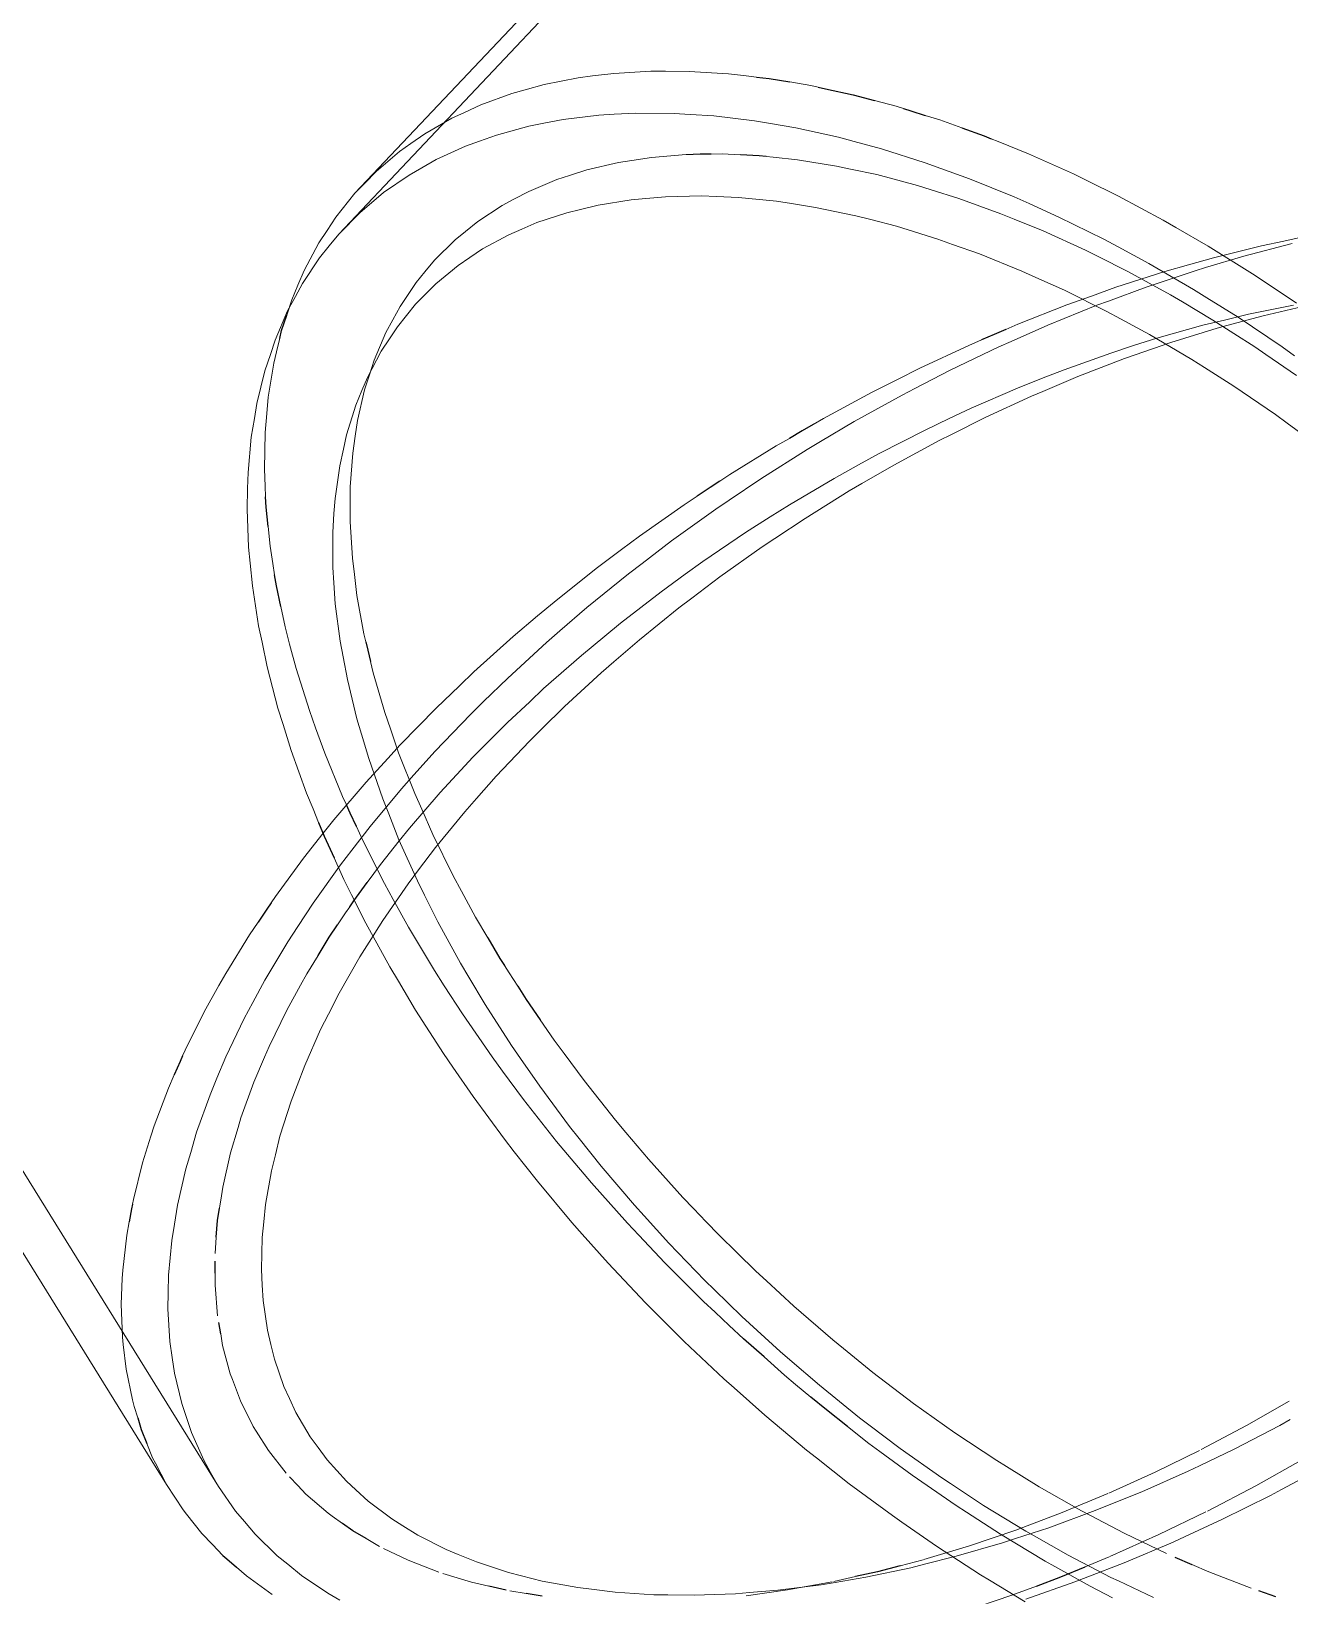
# Model space of a CAD drawing. Header units: millimetres. Extents: x -86814 to -77113, y 29520 to 42516.
# Drawn here: x -81951.1 to -81818.1, y 39270.7 to 39436.1 of the extents above; entities that cross this region are included whole.
import ezdxf

# ---------------------------------------------------------------- set-up
doc = ezdxf.new("R2010")
doc.units = ezdxf.units.MM
doc.linetypes.add('HIDDEN_50', pattern=[225, 150, -75])
doc.layers.add('PROFILE_HIDDEN', color=9, linetype='HIDDEN_50', lineweight=18)
doc.layers.add('PROFILE_VISIBLE', color=4, linetype='Continuous', lineweight=25)

msp = doc.modelspace()

# ---------------------------------------------------------------- linework, layer by layer
at = {"layer": 'PROFILE_HIDDEN'}
for p, q in [((-81916.9, 39418.98), (-79825.1, 41632.46)), ((-81918.6, 39414.66), (-81839.71, 39498.17)), ((-81896.88, 39430.48), (-81893.28, 39431.19)), ((-81893.28, 39431.19), (-81891.77, 39431.38)), ((-81891.77, 39431.38), (-81889.52, 39431.66)), ((-81889.52, 39431.66), (-81885.61, 39431.89)), ((-81885.61, 39431.89), (-81884.06, 39431.88)), ((-81884.06, 39431.88), (-81881.56, 39431.87)), ((-81881.56, 39431.87), (-81877.39, 39431.62)), ((-81877.39, 39431.62), (-81875.82, 39431.43)), ((-81875.82, 39431.43), (-81874.46, 39431.27)), ((-81903.58, 39428.33), (-81900.32, 39429.52)), ((-81900.32, 39429.52), (-81898.89, 39429.92)), ((-81898.89, 39429.92), (-81896.88, 39430.48)), ((-81870.91, 39430.75), (-81868.71, 39430.37)), ((-81868.71, 39430.37), (-81867.93, 39430.2)), ((-81905.32, 39427.53), (-81903.58, 39428.33)), ((-81861.96, 39428.79), (-81859.68, 39428.18)), ((-81859.68, 39428.18), (-81858.91, 39427.94)), ((-81909.52, 39425.26), (-81906.65, 39426.91)), ((-81906.65, 39426.91), (-81905.32, 39427.53)), ((-81896.93, 39426.38), (-81898.5, 39426.08)), ((-81894.88, 39426.78), (-81896.93, 39426.38)), ((-81891.11, 39427.24), (-81894.88, 39426.78)), ((-81889.48, 39427.33), (-81891.11, 39427.24)), ((-81887.19, 39427.45), (-81889.48, 39427.33)), ((-81883.14, 39427.43), (-81887.19, 39427.45)), ((-81881.46, 39427.32), (-81883.14, 39427.43)), ((-81878.96, 39427.16), (-81881.46, 39427.32)), ((-81874.66, 39426.64), (-81878.96, 39427.16)), ((-81872.98, 39426.35), (-81874.66, 39426.64)), ((-81870.27, 39425.89), (-81872.98, 39426.35)), ((-81856.6, 39427.21), (-81855.06, 39426.73)), ((-81855.06, 39426.73), (-81852.72, 39425.89)), ((-81910.99, 39424.23), (-81909.52, 39425.26)), ((-81901.94, 39425.14), (-81903.74, 39424.49)), ((-81898.5, 39426.08), (-81901.94, 39425.14)), ((-81865.78, 39424.9), (-81870.27, 39425.89)), ((-81864.11, 39424.44), (-81865.78, 39424.9)), ((-81849.64, 39424.75), (-81848.9, 39424.45)), ((-81914.66, 39421.29), (-81912.19, 39423.38)), ((-81912.19, 39423.38), (-81910.99, 39424.23)), ((-81905.21, 39423.96), (-81908.3, 39422.55)), ((-81903.74, 39424.49), (-81905.21, 39423.96)), ((-81881.87, 39423.08), (-81885.53, 39422.78)), ((-81881.14, 39423.09), (-81881.87, 39423.08)), ((-81878.08, 39423.14), (-81879.24, 39423.12)), ((-81876.12, 39423.04), (-81878.08, 39423.14)), ((-81861.22, 39423.67), (-81864.11, 39424.44)), ((-81856.6, 39422.2), (-81861.22, 39423.67)), ((-81848.9, 39424.45), (-81845.68, 39423.14)), ((-81845.68, 39423.14), (-81840.94, 39421.02)), ((-81915.85, 39420.05), (-81914.66, 39421.29)), ((-81909.84, 39421.68), (-81911.18, 39420.91)), ((-81908.3, 39422.55), (-81909.84, 39421.68)), ((-81892.37, 39421.45), (-81894.21, 39420.86)), ((-81889.03, 39422.24), (-81892.37, 39421.45)), ((-81887.62, 39422.45), (-81889.03, 39422.24)), ((-81885.53, 39422.78), (-81887.62, 39422.45)), ((-81872.67, 39422.79), (-81873.41, 39422.87)), ((-81870.12, 39422.52), (-81872.67, 39422.79)), ((-81865.97, 39421.85), (-81870.12, 39422.52)), ((-81864.49, 39421.54), (-81865.97, 39421.85)), ((-81861.74, 39420.95), (-81864.49, 39421.54)), ((-81854.96, 39421.61), (-81856.6, 39422.2)), ((-81851.92, 39420.51), (-81854.96, 39421.61)), ((-81916.9, 39418.98), (-81915.85, 39420.05)), ((-81911.18, 39420.91), (-81913.87, 39419.05)), ((-81895.54, 39420.43), (-81898.52, 39419.18)), ((-81894.21, 39420.86), (-81895.54, 39420.43)), ((-81857.43, 39419.8), (-81861.74, 39420.95)), ((-81855.97, 39419.35), (-81857.43, 39419.8)), ((-81847.21, 39418.6), (-81851.92, 39420.51)), ((-81840.94, 39421.02), (-81839.52, 39420.32)), ((-81839.52, 39420.32), (-81836.19, 39418.69)), ((-81918.92, 39416.46), (-81916.9, 39418.98)), ((-81915.15, 39417.97), (-81916.34, 39416.96)), ((-81913.87, 39419.05), (-81915.15, 39417.97)), ((-81900.09, 39418.35), (-81901.32, 39417.69)), ((-81898.52, 39419.18), (-81900.09, 39418.35)), ((-81891.18, 39417.73), (-81887.69, 39418.29)), ((-81887.69, 39418.29), (-81886.16, 39418.43)), ((-81886.16, 39418.43), (-81884.05, 39418.62)), ((-81884.05, 39418.62), (-81880.26, 39418.7)), ((-81880.26, 39418.7), (-81878.69, 39418.64)), ((-81878.69, 39418.64), (-81876.35, 39418.54)), ((-81876.35, 39418.54), (-81872.32, 39418.14)), ((-81872.32, 39418.14), (-81870.73, 39417.89)), ((-81853.05, 39418.43), (-81855.97, 39419.35)), ((-81848.62, 39416.82), (-81853.05, 39418.43)), ((-81845.63, 39417.89), (-81847.21, 39418.6)), ((-81836.19, 39418.69), (-81831.45, 39416.15)), ((-81919.84, 39415.05), (-81918.92, 39416.46)), ((-81916.34, 39416.96), (-81918.6, 39414.66)), ((-81901.32, 39417.69), (-81903.91, 39415.98)), ((-81897.65, 39415.88), (-81894.5, 39416.92)), ((-81894.5, 39416.92), (-81893.04, 39417.27)), ((-81893.04, 39417.27), (-81891.18, 39417.73)), ((-81870.73, 39417.89), (-81868.19, 39417.49)), ((-81868.19, 39417.49), (-81863.96, 39416.61)), ((-81863.96, 39416.61), (-81862.37, 39416.2)), ((-81847.21, 39416.25), (-81848.62, 39416.82)), ((-81842.47, 39416.46), (-81845.63, 39417.89)), ((-81837.72, 39414.12), (-81842.47, 39416.46)), ((-81920.71, 39413.74), (-81919.84, 39415.05)), ((-81918.6, 39414.66), (-81919.62, 39413.41)), ((-81905.21, 39414.93), (-81906.3, 39414.05)), ((-81903.91, 39415.98), (-81905.21, 39414.93)), ((-81900.62, 39414.6), (-81899.27, 39415.18)), ((-81899.27, 39415.18), (-81897.65, 39415.88)), ((-81862.37, 39416.2), (-81859.65, 39415.49)), ((-81859.65, 39415.49), (-81855.28, 39414.14)), ((-81844.15, 39415), (-81847.21, 39416.25)), ((-81839.66, 39412.95), (-81844.15, 39415)), ((-81831.45, 39416.15), (-81830.1, 39415.37)), ((-81830.1, 39415.37), (-81826.71, 39413.4)), ((-81922.26, 39410.83), (-81920.71, 39413.74)), ((-81919.62, 39413.41), (-81920.63, 39412.16)), ((-81906.3, 39414.05), (-81908.47, 39411.91)), ((-81904.75, 39412.18), (-81903.4, 39413.09)), ((-81903.4, 39413.09), (-81900.62, 39414.6)), ((-81855.28, 39414.14), (-81853.73, 39413.58)), ((-81853.73, 39413.58), (-81850.86, 39412.56)), ((-81836.22, 39413.31), (-81837.72, 39414.12)), ((-81832.97, 39411.56), (-81836.22, 39413.31)), ((-81826.71, 39413.4), (-81822.01, 39410.47)), ((-81821.05, 39413.44), (-81826.14, 39412.17)), ((-81822.93, 39412.33), (-81817.82, 39413.66)), ((-81818.71, 39413.93), (-81821.05, 39413.44)), ((-81816.03, 39414.5), (-81818.71, 39413.93)), ((-81920.63, 39412.16), (-81922.44, 39409.45)), ((-81908.47, 39411.91), (-81909.49, 39410.67)), ((-81908.34, 39409.41), (-81905.97, 39411.36)), ((-81905.97, 39411.36), (-81904.75, 39412.18)), ((-81850.86, 39412.56), (-81846.39, 39410.75)), ((-81838.32, 39412.28), (-81839.66, 39412.95)), ((-81835.17, 39410.7), (-81838.32, 39412.28)), ((-81828.24, 39408.81), (-81832.97, 39411.56)), ((-81828.79, 39411.42), (-81831.27, 39410.71)), ((-81826.14, 39412.17), (-81828.79, 39411.42)), ((-81826.96, 39411.13), (-81822.93, 39412.33)), ((-81922.92, 39409.28), (-81922.26, 39410.83)), ((-81909.49, 39410.67), (-81910.41, 39409.55)), ((-81846.39, 39410.75), (-81844.9, 39410.08)), ((-81844.9, 39410.08), (-81841.9, 39408.73)), ((-81831.27, 39410.71), (-81836.44, 39409.04)), ((-81830.67, 39408.24), (-81835.17, 39410.7)), ((-81833.25, 39409.06), (-81828.08, 39410.79)), ((-81828.08, 39410.79), (-81826.96, 39411.13)), ((-81822.01, 39410.47), (-81820.76, 39409.64)), ((-81923.19, 39408.05), (-81924.01, 39406.55)), ((-81923.58, 39407.73), (-81922.92, 39409.28)), ((-81922.44, 39409.45), (-81923.19, 39408.05)), ((-81910.41, 39409.55), (-81912.13, 39407)), ((-81910.49, 39407.24), (-81909.43, 39408.3)), ((-81909.43, 39408.3), (-81908.34, 39409.41)), ((-81841.9, 39408.73), (-81837.4, 39406.49)), ((-81839.04, 39408.11), (-81841.63, 39407.18)), ((-81836.44, 39409.04), (-81839.04, 39408.11)), ((-81837.23, 39407.59), (-81833.25, 39409.06)), ((-81829.41, 39407.49), (-81830.67, 39408.24)), ((-81826.83, 39407.93), (-81828.24, 39408.81)), ((-81820.76, 39409.64), (-81817.34, 39407.35)), ((-81924.01, 39406.55), (-81925.34, 39403.46)), ((-81924.11, 39406.1), (-81923.58, 39407.73)), ((-81912.13, 39407), (-81912.89, 39405.6)), ((-81912.41, 39404.86), (-81910.49, 39407.24)), ((-81841.63, 39407.18), (-81846.82, 39405.13)), ((-81843.64, 39405.03), (-81838.45, 39407.14)), ((-81838.45, 39407.14), (-81837.23, 39407.59)), ((-81837.4, 39406.49), (-81835.98, 39405.72)), ((-81826.19, 39405.58), (-81829.41, 39407.49)), ((-81823.54, 39405.87), (-81826.83, 39407.93)), ((-81822.43, 39406.2), (-81817.69, 39407.16)), ((-81816.1, 39407.14), (-81820.89, 39406.03)), ((-81912.89, 39405.6), (-81913.62, 39404.25)), ((-81913.25, 39403.6), (-81912.41, 39404.86)), ((-81846.82, 39405.13), (-81848.08, 39404.59)), ((-81847.52, 39403.31), (-81843.64, 39405.03)), ((-81835.98, 39405.72), (-81832.91, 39404.05)), ((-81832.11, 39403.66), (-81827.25, 39405.03)), ((-81825.74, 39404.72), (-81830.63, 39403.21)), ((-81827.25, 39405.03), (-81824.97, 39405.58)), ((-81821.75, 39402.73), (-81826.19, 39405.58)), ((-81824.72, 39405), (-81825.74, 39404.72)), ((-81824.97, 39405.58), (-81822.43, 39406.2)), ((-81820.89, 39406.03), (-81824.72, 39405)), ((-81818.87, 39402.74), (-81823.54, 39405.87)), ((-81925.34, 39403.46), (-81925.84, 39401.94)), ((-81925.05, 39402.8), (-81924.85, 39403.63)), ((-81913.62, 39404.25), (-81914.86, 39401.32)), ((-81914.11, 39402.29), (-81913.25, 39403.6)), ((-81850.67, 39403.48), (-81852.01, 39402.9)), ((-81848.81, 39402.73), (-81847.52, 39403.31)), ((-81834.6, 39402.87), (-81832.11, 39403.66)), ((-81830.63, 39403.21), (-81834.42, 39401.89)), ((-81832.91, 39404.05), (-81828.43, 39401.42)), ((-81925.84, 39401.94), (-81926.42, 39400.2)), ((-81925.48, 39401.03), (-81925.05, 39402.8)), ((-81915.57, 39399.52), (-81914.11, 39402.29)), ((-81852.01, 39402.9), (-81857.16, 39400.49)), ((-81853.96, 39400.27), (-81848.81, 39402.73)), ((-81841.92, 39400.33), (-81837, 39402.09)), ((-81835.54, 39401.5), (-81840.46, 39399.61)), ((-81837, 39402.09), (-81834.6, 39402.87)), ((-81834.42, 39401.89), (-81835.54, 39401.5)), ((-81828.43, 39401.42), (-81827.1, 39400.57)), ((-81820.59, 39401.94), (-81821.75, 39402.73)), ((-81817.35, 39399.71), (-81820.59, 39401.94)), ((-81817.57, 39401.81), (-81818.87, 39402.74)), ((-81926.42, 39400.2), (-81927.27, 39396.77)), ((-81926.06, 39397.43), (-81925.48, 39401.03)), ((-81915.35, 39399.79), (-81915.87, 39398.21)), ((-81914.86, 39401.32), (-81915.35, 39399.79)), ((-81857.16, 39400.49), (-81859.55, 39399.29)), ((-81857.7, 39398.33), (-81853.96, 39400.27)), ((-81844.33, 39399.38), (-81841.92, 39400.33)), ((-81827.1, 39400.57), (-81823.98, 39398.59)), ((-81916.8, 39396.57), (-81916.15, 39398.12)), ((-81915.87, 39398.21), (-81916.62, 39394.94)), ((-81916.15, 39398.12), (-81915.57, 39399.52)), ((-81859.55, 39399.29), (-81862.28, 39397.92)), ((-81859.06, 39397.63), (-81857.7, 39398.33)), ((-81851.74, 39396.25), (-81846.84, 39398.38)), ((-81846.84, 39398.38), (-81844.33, 39399.38)), ((-81840.46, 39399.61), (-81844.16, 39398.04)), ((-81823.98, 39398.59), (-81819.57, 39395.58)), ((-81927.27, 39396.77), (-81927.53, 39395.16)), ((-81926.21, 39395.68), (-81926.06, 39397.43)), ((-81917.78, 39393.45), (-81916.8, 39396.57)), ((-81862.28, 39397.92), (-81867.35, 39395.17)), ((-81864.11, 39394.84), (-81859.06, 39397.63)), ((-81845.37, 39397.53), (-81850.26, 39395.27)), ((-81844.16, 39398.04), (-81845.37, 39397.53)), ((-81927.53, 39395.16), (-81927.86, 39393.18)), ((-81926.38, 39393.69), (-81926.21, 39395.68)), ((-81916.62, 39394.94), (-81916.87, 39393.31)), ((-81867.35, 39395.17), (-81868.47, 39394.52)), ((-81867.67, 39392.73), (-81864.11, 39394.84)), ((-81856.62, 39393.94), (-81854.06, 39395.16)), ((-81854.06, 39395.16), (-81851.74, 39396.25)), ((-81850.26, 39395.27), (-81853.84, 39393.48)), ((-81819.57, 39395.58), (-81818.35, 39394.69)), ((-81927.86, 39393.18), (-81928.2, 39389.45)), ((-81926.46, 39389.81), (-81926.38, 39393.69)), ((-81918.11, 39391.94), (-81917.78, 39393.45)), ((-81916.87, 39393.31), (-81917.13, 39391.51)), ((-81861.46, 39391.47), (-81856.62, 39393.94)), ((-81853.84, 39393.48), (-81855.12, 39392.84)), ((-81818.35, 39394.69), (-81815.22, 39392.4)), ((-81918.51, 39390.16), (-81918.11, 39391.94)), ((-81917.13, 39391.51), (-81917.4, 39387.93)), ((-81872.35, 39392.28), (-81877.26, 39389.23)), ((-81873.97, 39388.8), (-81869.08, 39391.89)), ((-81870.97, 39393.07), (-81872.35, 39392.28)), ((-81869.08, 39391.89), (-81867.67, 39392.73)), ((-81855.12, 39392.84), (-81859.92, 39390.25)), ((-81919, 39386.71), (-81918.51, 39390.16)), ((-81866.25, 39388.83), (-81863.65, 39390.27)), ((-81863.65, 39390.27), (-81861.46, 39391.47)), ((-81859.92, 39390.25), (-81863.32, 39388.28)), ((-81928.2, 39389.45), (-81928.24, 39387.77)), ((-81926.39, 39388), (-81926.46, 39389.81)), ((-81877.26, 39389.23), (-81878.31, 39388.54)), ((-81877.32, 39386.54), (-81873.97, 39388.8)), ((-81870.96, 39386.04), (-81866.25, 39388.83)), ((-81863.32, 39388.28), (-81864.65, 39387.51)), ((-81928.24, 39387.77), (-81928.3, 39385.57)), ((-81926.34, 39386.9), (-81926.39, 39388)), ((-81919.11, 39385.14), (-81919, 39386.71)), ((-81917.4, 39387.93), (-81917.4, 39386.24)), ((-81880.72, 39386.95), (-81882.09, 39386.05)), ((-81878.76, 39385.57), (-81877.32, 39386.54)), ((-81864.65, 39387.51), (-81869.31, 39384.61)), ((-81928.3, 39385.57), (-81928.14, 39381.57)), ((-81919.24, 39383.12), (-81919.11, 39385.14)), ((-81917.4, 39386.24), (-81917.41, 39384.23)), ((-81882.09, 39386.05), (-81886.8, 39382.74)), ((-81883.43, 39382.22), (-81878.76, 39385.57)), ((-81872.99, 39384.76), (-81870.96, 39386.04)), ((-81925.87, 39381.68), (-81926.08, 39383.74)), ((-81917.41, 39384.23), (-81917.17, 39380.39)), ((-81875.59, 39383.11), (-81872.99, 39384.76)), ((-81869.31, 39384.61), (-81872.51, 39382.49)), ((-81928.14, 39381.57), (-81927.97, 39379.86)), ((-81925.58, 39379.85), (-81925.87, 39381.68)), ((-81919.23, 39379.4), (-81919.24, 39383.12)), ((-81886.8, 39382.74), (-81888.72, 39381.31)), ((-81886.54, 39379.85), (-81883.43, 39382.22)), ((-81880.11, 39380.04), (-81875.59, 39383.11)), ((-81873.86, 39381.59), (-81878.31, 39378.43)), ((-81872.51, 39382.49), (-81873.86, 39381.59)), ((-81917.17, 39380.39), (-81916.96, 39378.67)), ((-81888.72, 39381.31), (-81891.4, 39379.31)), ((-81881.97, 39378.7), (-81880.11, 39380.04)), ((-81927.97, 39379.86), (-81927.73, 39377.46)), ((-81925.39, 39378.65), (-81925.58, 39379.85)), ((-81919.12, 39377.78), (-81919.23, 39379.4)), ((-81916.96, 39378.67), (-81916.68, 39376.45)), ((-81891.4, 39379.31), (-81895.85, 39375.76)), ((-81892.39, 39375.17), (-81887.98, 39378.75)), ((-81887.98, 39378.75), (-81886.54, 39379.85)), ((-81884.53, 39376.85), (-81881.97, 39378.7)), ((-81878.31, 39378.43), (-81881.27, 39376.19)), ((-81927.73, 39377.46), (-81927.08, 39373.24)), ((-81918.97, 39375.56), (-81919.12, 39377.78)), ((-81888.81, 39373.54), (-81884.53, 39376.85)), ((-81924.28, 39373.14), (-81924.74, 39375.3)), ((-81918.45, 39371.61), (-81918.97, 39375.56)), ((-81916.68, 39376.45), (-81915.95, 39372.41)), ((-81895.85, 39375.76), (-81897.58, 39374.3)), ((-81895.23, 39372.72), (-81892.39, 39375.17)), ((-81882.64, 39375.15), (-81886.82, 39371.77)), ((-81881.27, 39376.19), (-81882.64, 39375.15)), ((-81897.58, 39374.3), (-81900.17, 39372.12)), ((-81890.49, 39372.16), (-81888.81, 39373.54)), ((-81927.08, 39373.24), (-81926.72, 39371.52)), ((-81923.8, 39371.31), (-81924.28, 39373.14)), ((-81915.95, 39372.41), (-81915.74, 39371.54)), ((-81900.17, 39372.12), (-81904.32, 39368.38)), ((-81896.65, 39371.5), (-81895.23, 39372.72)), ((-81892.96, 39370.12), (-81890.49, 39372.16)), ((-81886.82, 39371.77), (-81889.52, 39369.45)), ((-81931.33, 39282.26), (-81986.58, 39371.36)), ((-81926.72, 39371.52), (-81926.17, 39368.93)), ((-81923.12, 39368.75), (-81923.8, 39371.31)), ((-81918.15, 39369.97), (-81918.45, 39371.61)), ((-81900.75, 39367.73), (-81896.65, 39371.5)), ((-81896.95, 39366.61), (-81892.96, 39370.12)), ((-81926.17, 39368.93), (-81925.03, 39364.54)), ((-81921.71, 39364.28), (-81923.12, 39368.75)), ((-81917.7, 39367.56), (-81918.15, 39369.97)), ((-81915.25, 39369.48), (-81914.97, 39368.29)), ((-81904.32, 39368.38), (-81905.85, 39366.92)), ((-81889.52, 39369.45), (-81890.86, 39368.29)), ((-81916.69, 39363.42), (-81917.7, 39367.56)), ((-81914.97, 39368.29), (-81913.74, 39364.09)), ((-81905.85, 39366.92), (-81908.3, 39364.56)), ((-81903.3, 39365.24), (-81900.75, 39367.73)), ((-81890.86, 39368.29), (-81894.74, 39364.72)), ((-81904.68, 39363.89), (-81903.3, 39365.24)), ((-81900.77, 39363.02), (-81898.42, 39365.23)), ((-81898.42, 39365.23), (-81896.95, 39366.61)), ((-81925.03, 39364.54), (-81924.49, 39362.83)), ((-81921.06, 39362.48), (-81921.71, 39364.28)), ((-81916.21, 39361.8), (-81916.69, 39363.42)), ((-81913.74, 39364.09), (-81913.15, 39362.37)), ((-81908.3, 39364.56), (-81912.11, 39360.67)), ((-81908.41, 39359.99), (-81904.68, 39363.89)), ((-81894.74, 39364.72), (-81897.14, 39362.35)), ((-81924.49, 39362.83), (-81923.64, 39360.08)), ((-81920.07, 39359.77), (-81921.06, 39362.48)), ((-81915.44, 39359.22), (-81916.21, 39361.8)), ((-81913.15, 39362.37), (-81912.28, 39359.83)), ((-81904.42, 39359.35), (-81900.77, 39363.02)), ((-81897.14, 39362.35), (-81898.44, 39361.07)), ((-81923.64, 39360.08), (-81922.01, 39355.56)), ((-81912.11, 39360.67), (-81913.43, 39359.23)), ((-81898.44, 39361.07), (-81901.95, 39357.37)), ((-81918.2, 39355.21), (-81920.07, 39359.77)), ((-81913.43, 39359.23), (-81915.72, 39356.73)), ((-81913.96, 39354.95), (-81915.44, 39359.22)), ((-81912.28, 39359.83), (-81910.58, 39355.52)), ((-81910.66, 39357.48), (-81908.41, 39359.99)), ((-81905.69, 39357.98), (-81904.42, 39359.35)), ((-81911.96, 39356.02), (-81910.66, 39357.48)), ((-81907.88, 39355.62), (-81905.69, 39357.98)), ((-81901.95, 39357.37), (-81904.05, 39354.99)), ((-81922.01, 39355.56), (-81921.32, 39353.89)), ((-81915.72, 39356.73), (-81919.13, 39352.73)), ((-81917.79, 39354.33), (-81918.2, 39355.21)), ((-81915.3, 39352.02), (-81911.96, 39356.02)), ((-81911.14, 39351.85), (-81907.88, 39355.62)), ((-81910.58, 39355.52), (-81909.84, 39353.85)), ((-81921.32, 39353.89), (-81920.74, 39352.45)), ((-81913.33, 39353.37), (-81913.96, 39354.95)), ((-81909.84, 39353.85), (-81908.66, 39351.18)), ((-81905.27, 39353.6), (-81908.38, 39349.8)), ((-81904.05, 39354.99), (-81905.27, 39353.6)), ((-81919.13, 39352.73), (-81920.24, 39351.32)), ((-81917.22, 39349.53), (-81915.3, 39352.02)), ((-81916.09, 39350.62), (-81916.74, 39352.03)), ((-81912.24, 39350.64), (-81913.33, 39353.37)), ((-81912.21, 39350.51), (-81911.14, 39351.85)), ((-81920.24, 39351.32), (-81922.32, 39348.7)), ((-81913.77, 39346.01), (-81916.09, 39350.62)), ((-81914.19, 39348.03), (-81912.21, 39350.51)), ((-81910.29, 39346.3), (-81912.24, 39350.64)), ((-81908.66, 39351.18), (-81906.51, 39346.82)), ((-81922.32, 39348.7), (-81925.3, 39344.64)), ((-81919.1, 39348.71), (-81918.06, 39346.42)), ((-81918.42, 39347.98), (-81917.22, 39349.53)), ((-81908.38, 39349.8), (-81910.16, 39347.44)), ((-81921.32, 39343.92), (-81918.42, 39347.98)), ((-81915.6, 39346.11), (-81914.19, 39348.03)), ((-81910.16, 39347.44), (-81911.28, 39345.96)), ((-81906.51, 39346.82), (-81905.64, 39345.21)), ((-81918.06, 39346.42), (-81917.25, 39344.81)), ((-81911.28, 39345.96), (-81913.95, 39342.11)), ((-81912.84, 39344.32), (-81913.77, 39346.01)), ((-81909.53, 39344.77), (-81910.29, 39346.3)), ((-81905.64, 39345.21), (-81904.14, 39342.45)), ((-81925.3, 39344.64), (-81925.76, 39343.97)), ((-81922.92, 39341.47), (-81921.32, 39343.92)), ((-81917.88, 39342.9), (-81917.45, 39343.54)), ((-81917.25, 39344.81), (-81915.74, 39341.81)), ((-81911.23, 39341.4), (-81912.84, 39344.32)), ((-81908.12, 39341.94), (-81909.53, 39344.77)), ((-81927.13, 39341.93), (-81928.05, 39340.57)), ((-81918.75, 39341.62), (-81917.88, 39342.9)), ((-81913.95, 39342.11), (-81915.4, 39339.81)), ((-81905.74, 39337.57), (-81908.12, 39341.94)), ((-81904.14, 39342.45), (-81902.86, 39340.27)), ((-81928.05, 39340.57), (-81930.56, 39336.5)), ((-81923.99, 39339.85), (-81922.92, 39341.47)), ((-81915.74, 39341.81), (-81913.22, 39337.2)), ((-81908.48, 39336.8), (-81911.23, 39341.4)), ((-81926.42, 39335.78), (-81923.99, 39339.85)), ((-81915.4, 39339.81), (-81916.38, 39338.26)), ((-81921.98, 39336.47), (-81920.8, 39338.4)), ((-81916.38, 39338.26), (-81918.58, 39334.4)), ((-81913.22, 39337.2), (-81912.3, 39335.67)), ((-81904.87, 39336.12), (-81905.74, 39337.57)), ((-81901.08, 39337.33), (-81900.6, 39336.57)), ((-81930.56, 39336.5), (-81931.28, 39335.21)), ((-81927.7, 39333.41), (-81926.42, 39335.78)), ((-81924.1, 39332.62), (-81922.65, 39335.25)), ((-81922.65, 39335.25), (-81921.98, 39336.47)), ((-81912.3, 39335.67), (-81910.48, 39332.6)), ((-81907.45, 39335.2), (-81908.48, 39336.8)), ((-81903.14, 39333.21), (-81904.87, 39336.12)), ((-81900.6, 39336.57), (-81899.69, 39335.16)), ((-81931.28, 39335.21), (-81932.83, 39332.43)), ((-81918.58, 39334.4), (-81919.7, 39332.18)), ((-81905.53, 39332.22), (-81907.45, 39335.2)), ((-81932.83, 39332.43), (-81934.84, 39328.38)), ((-81928.61, 39331.72), (-81927.7, 39333.41)), ((-81925.97, 39328.79), (-81924.1, 39332.62)), ((-81919.7, 39332.18), (-81920.52, 39330.57)), ((-81910.48, 39332.6), (-81907.54, 39328.02)), ((-81902.39, 39327.67), (-81905.53, 39332.22)), ((-81900.35, 39328.87), (-81903.14, 39333.21)), ((-81930.54, 39327.68), (-81928.61, 39331.72)), ((-81920.52, 39330.57), (-81922.21, 39326.76)), ((-81897.31, 39331.6), (-81895.83, 39329.44)), ((-81926.46, 39327.66), (-81925.97, 39328.79)), ((-81899.41, 39327.51), (-81900.35, 39328.87)), ((-81895.83, 39329.44), (-81894.78, 39328.02)), ((-81934.84, 39328.38), (-81935.11, 39327.78)), ((-81931.49, 39325.42), (-81930.54, 39327.68)), ((-81927.59, 39324.99), (-81926.46, 39327.66)), ((-81907.54, 39328.02), (-81906.55, 39326.58)), ((-81901.28, 39326.17), (-81902.39, 39327.67)), ((-81897.36, 39324.57), (-81899.41, 39327.51)), ((-81894.78, 39328.02), (-81892.67, 39325.18)), ((-81935.99, 39325.77), (-81936.61, 39324.37)), ((-81932.21, 39323.68), (-81931.49, 39325.42)), ((-81922.21, 39326.76), (-81923.02, 39324.65)), ((-81906.55, 39326.58), (-81904.41, 39323.47)), ((-81899.07, 39323.18), (-81901.28, 39326.17)), ((-81936.61, 39324.37), (-81938.11, 39320.39)), ((-81933.63, 39319.73), (-81932.21, 39323.68)), ((-81928.95, 39321.24), (-81927.59, 39324.99)), ((-81923.02, 39324.65), (-81923.65, 39323)), ((-81894.2, 39320.31), (-81897.36, 39324.57)), ((-81892.67, 39325.18), (-81889.35, 39320.98)), ((-81923.65, 39323), (-81924.82, 39319.29)), ((-81904.41, 39323.47), (-81901.1, 39318.97)), ((-81895.57, 39318.74), (-81899.07, 39323.18)), ((-81936.81, 39282.47), (-81960.49, 39320.63)), ((-81938.11, 39320.39), (-81938.46, 39319.28)), ((-81929.25, 39320.2), (-81928.95, 39321.24)), ((-81889.35, 39320.98), (-81888.25, 39319.68)), ((-81938.46, 39319.28), (-81939.35, 39316.47)), ((-81934.26, 39317.58), (-81933.63, 39319.73)), ((-81930.04, 39317.54), (-81929.25, 39320.2)), ((-81924.82, 39319.29), (-81925.31, 39317.31)), ((-81901.1, 39318.97), (-81900.05, 39317.64)), ((-81894.41, 39317.35), (-81895.57, 39318.74)), ((-81893.2, 39319.06), (-81894.2, 39320.31)), ((-81890.85, 39316.12), (-81893.2, 39319.06)), ((-81888.25, 39319.68), (-81885.86, 39316.85)), ((-81934.78, 39315.83), (-81934.26, 39317.58)), ((-81930.86, 39313.91), (-81930.04, 39317.54)), ((-81925.31, 39317.31), (-81925.72, 39315.64)), ((-81900.05, 39317.64), (-81897.61, 39314.53)), ((-81891.9, 39314.37), (-81894.41, 39317.35)), ((-81939.35, 39316.47), (-81940.32, 39312.61)), ((-81935.66, 39312), (-81934.78, 39315.83)), ((-81925.72, 39315.64), (-81926.35, 39312.07)), ((-81887.35, 39312), (-81890.85, 39316.12)), ((-81885.86, 39316.85), (-81882.22, 39312.81)), ((-81931, 39312.98), (-81930.86, 39313.91)), ((-81897.61, 39314.53), (-81893.95, 39310.16)), ((-81888.08, 39310.09), (-81891.9, 39314.37)), ((-81940.32, 39312.61), (-81940.41, 39312.11)), ((-81931.21, 39311.67), (-81931, 39312.98)), ((-81882.22, 39312.81), (-81881.09, 39311.64)), ((-81935.98, 39310), (-81935.66, 39312)), ((-81926.35, 39312.07), (-81926.54, 39310.24)), ((-81886.32, 39310.87), (-81887.35, 39312)), ((-81883.7, 39307.97), (-81886.32, 39310.87)), ((-81881.09, 39311.64), (-81879.77, 39310.25)), ((-81941.02, 39308.83), (-81941.45, 39305.13)), ((-81940.76, 39310.22), (-81941.02, 39308.83)), ((-81936.27, 39308.25), (-81935.98, 39310)), ((-81926.54, 39310.24), (-81926.71, 39308.59)), ((-81893.95, 39310.16), (-81892.87, 39308.94)), ((-81892.87, 39308.94), (-81890.14, 39305.87)), ((-81886.9, 39308.83), (-81888.08, 39310.09)), ((-81884.12, 39305.9), (-81886.9, 39308.83)), ((-81936.6, 39304.59), (-81936.27, 39308.25)), ((-81931.69, 39306.9), (-81931.55, 39308.63)), ((-81926.71, 39308.59), (-81926.79, 39305.2)), ((-81879.9, 39304.03), (-81883.7, 39307.97)), ((-81890.14, 39305.87), (-81886.19, 39301.68)), ((-81880.03, 39301.82), (-81884.12, 39305.9)), ((-81876.48, 39306.95), (-81874.53, 39305.03)), ((-81941.49, 39304.23), (-81941.6, 39301.53)), ((-81941.45, 39305.13), (-81941.49, 39304.23)), ((-81936.63, 39302.75), (-81936.6, 39304.59)), ((-81931.69, 39303.54), (-81931.69, 39304.81)), ((-81926.79, 39305.2), (-81926.7, 39303.54)), ((-81878.87, 39303.03), (-81879.9, 39304.03)), ((-81874.53, 39305.03), (-81873.4, 39303.99)), ((-81873.4, 39303.99), (-81870.5, 39301.32)), ((-81936.66, 39301.02), (-81936.63, 39302.75)), ((-81931.43, 39300.3), (-81931.69, 39303.54)), ((-81926.7, 39303.54), (-81926.61, 39301.93)), ((-81875.98, 39300.21), (-81878.87, 39303.03)), ((-81941.6, 39301.53), (-81941.48, 39298.04)), ((-81936.45, 39297.57), (-81936.66, 39301.02)), ((-81926.61, 39301.93), (-81926.15, 39298.77)), ((-81886.19, 39301.68), (-81885.1, 39300.59)), ((-81885.1, 39300.59), (-81882.1, 39297.59)), ((-81878.83, 39300.7), (-81880.03, 39301.82)), ((-81877.32, 39299.28), (-81878.83, 39300.7)), ((-81870.5, 39301.32), (-81866.36, 39297.75)), ((-81871.94, 39296.51), (-81875.98, 39300.21)), ((-81941.48, 39298.04), (-81941.39, 39297.25)), ((-81941.39, 39297.25), (-81941.09, 39294.65)), ((-81936.21, 39295.9), (-81936.45, 39297.57)), ((-81930.89, 39297.17), (-81931.09, 39298.38)), ((-81926.15, 39298.77), (-81925.79, 39297.28)), ((-81925.79, 39297.28), (-81925.41, 39295.73)), ((-81882.1, 39297.59), (-81877.89, 39293.63)), ((-81866.36, 39297.75), (-81865.25, 39296.84)), ((-81935.97, 39294.23), (-81936.21, 39295.9)), ((-81930.07, 39294.17), (-81930.89, 39297.17)), ((-81925.41, 39295.73), (-81924.41, 39292.84)), ((-81871.49, 39294.04), (-81873.65, 39295.95)), ((-81870.92, 39295.64), (-81871.94, 39296.51)), ((-81867.79, 39292.95), (-81870.92, 39295.64)), ((-81865.25, 39296.84), (-81862.14, 39294.31)), ((-81941.09, 39294.65), (-81940.42, 39291.4)), ((-81935.21, 39291.03), (-81935.97, 39294.23)), ((-81929.85, 39293.57), (-81930.07, 39294.17)), ((-81870.31, 39293.05), (-81871.49, 39294.04)), ((-81862.14, 39294.31), (-81857.83, 39291.04)), ((-81928.99, 39291.32), (-81929.85, 39293.57)), ((-81924.41, 39292.84), (-81923.81, 39291.54)), ((-81877.89, 39293.63), (-81876.81, 39292.67)), ((-81876.81, 39292.67), (-81873.57, 39289.79)), ((-81868.69, 39291.7), (-81870.31, 39293.05)), ((-81863.56, 39289.53), (-81867.79, 39292.95)), ((-81940.42, 39291.4), (-81940.22, 39290.72)), ((-81940.22, 39290.72), (-81939.85, 39289.5)), ((-81934.71, 39289.54), (-81935.21, 39291.03)), ((-81927.65, 39288.61), (-81928.99, 39291.32)), ((-81923.81, 39291.54), (-81923.15, 39290.09)), ((-81857.83, 39291.04), (-81856.76, 39290.27)), ((-81818.13, 39291.29), (-81822.63, 39288.72)), ((-81934.18, 39287.96), (-81934.71, 39289.54)), ((-81923.15, 39290.09), (-81921.62, 39287.5)), ((-81873.57, 39289.79), (-81869.15, 39286.1)), ((-81862.57, 39288.79), (-81863.56, 39289.53)), ((-81856.76, 39290.27), (-81853.46, 39287.92)), ((-81819.11, 39288.71), (-81818.02, 39289.32)), ((-81932.88, 39285.03), (-81934.18, 39287.96)), ((-81927.34, 39288.12), (-81927.65, 39288.61)), ((-81926.04, 39286.06), (-81927.34, 39288.12)), ((-81921.62, 39287.5), (-81920.8, 39286.39)), ((-81862.56, 39286.81), (-81864.81, 39288.58)), ((-81859.24, 39286.27), (-81862.57, 39288.79)), ((-81853.46, 39287.92), (-81849.04, 39284.99)), ((-81822.63, 39288.72), (-81827.44, 39286.16)), ((-81823.94, 39286.21), (-81819.11, 39288.71)), ((-81938.88, 39286.79), (-81938.28, 39285.3)), ((-81924.18, 39283.67), (-81926.04, 39286.06)), ((-81920.8, 39286.39), (-81919.83, 39285.06)), ((-81869.15, 39286.1), (-81868.1, 39285.27)), ((-81861.41, 39285.97), (-81862.56, 39286.81)), ((-81857.97, 39283.44), (-81861.41, 39285.97)), ((-81854.86, 39283.18), (-81859.24, 39286.27)), ((-81827.61, 39286.07), (-81832.31, 39283.77)), ((-81827.61, 39284.44), (-81823.94, 39286.21)), ((-81938.28, 39285.3), (-81937.98, 39284.73)), ((-81937.98, 39284.73), (-81936.81, 39282.47)), ((-81932.16, 39283.74), (-81932.88, 39285.03)), ((-81919.83, 39285.06), (-81917.79, 39282.8)), ((-81868.1, 39285.27), (-81864.65, 39282.55)), ((-81849.04, 39284.99), (-81848.02, 39284.36)), ((-81848.02, 39284.36), (-81844.57, 39282.23)), ((-81828.81, 39283.86), (-81827.61, 39284.44)), ((-81821.67, 39282.32), (-81816.89, 39285)), ((-81815.04, 39284.03), (-81818.93, 39281.95)), ((-81936.81, 39282.47), (-81935.07, 39279.8)), ((-81931.33, 39282.26), (-81932.16, 39283.74)), ((-81922.07, 39281.46), (-81922.94, 39282.37)), ((-81917.79, 39282.8), (-81916.79, 39281.89)), ((-81864.65, 39282.55), (-81860.07, 39279.17)), ((-81853.33, 39280.23), (-81857.97, 39283.44)), ((-81853.93, 39282.56), (-81854.86, 39283.18)), ((-81850.43, 39280.26), (-81853.93, 39282.56)), ((-81832.31, 39283.77), (-81837.2, 39281.55)), ((-81833.72, 39281.69), (-81828.81, 39283.86)), ((-81826.76, 39279.66), (-81821.67, 39282.32)), ((-81929.51, 39279.65), (-81931.33, 39282.26)), ((-81919.72, 39279.42), (-81922.07, 39281.46)), ((-81916.79, 39281.89), (-81915.51, 39280.72)), ((-81915.51, 39280.72), (-81912.98, 39278.82)), ((-81844.57, 39282.23), (-81840.08, 39279.67)), ((-81837.29, 39281.51), (-81842.12, 39279.5)), ((-81837.34, 39280.23), (-81833.72, 39281.69)), ((-81820.11, 39281.31), (-81825.24, 39278.76)), ((-81818.93, 39281.95), (-81820.11, 39281.31)), ((-81935.07, 39279.8), (-81934.71, 39279.34)), ((-81934.71, 39279.34), (-81933.09, 39277.3)), ((-81928.57, 39278.55), (-81929.51, 39279.65)), ((-81919.31, 39279.13), (-81919.72, 39279.42)), ((-81918.22, 39278.35), (-81919.31, 39279.13)), ((-81860.07, 39279.17), (-81859.07, 39278.47)), ((-81852.24, 39279.53), (-81853.33, 39280.23)), ((-81848.65, 39277.21), (-81852.24, 39279.53)), ((-81845.97, 39277.52), (-81850.43, 39280.26)), ((-81842.12, 39279.5), (-81847.03, 39277.65)), ((-81843.55, 39277.9), (-81838.63, 39279.7)), ((-81840.08, 39279.67), (-81839.14, 39279.18)), ((-81839.14, 39279.18), (-81835.59, 39277.32)), ((-81838.63, 39279.7), (-81837.34, 39280.23)), ((-81831.91, 39277.17), (-81826.94, 39279.58)), ((-81927.43, 39277.21), (-81928.57, 39278.55)), ((-81912.98, 39278.82), (-81911.82, 39278.1)), ((-81911.82, 39278.1), (-81910.23, 39277.11)), ((-81859.07, 39278.47), (-81855.43, 39275.95)), ((-81847.03, 39277.65), (-81851.94, 39275.98)), ((-81847.08, 39276.74), (-81843.55, 39277.9)), ((-81845.1, 39277.03), (-81845.97, 39277.52)), ((-81825.24, 39278.76), (-81829.11, 39276.98)), ((-81933.09, 39277.3), (-81931.97, 39276.13)), ((-81925.11, 39274.94), (-81927.43, 39277.21)), ((-81914.3, 39275.92), (-81915.71, 39276.75)), ((-81911.26, 39274.46), (-81913.88, 39275.71)), ((-81910.23, 39277.11), (-81907.25, 39275.59)), ((-81851.94, 39275.98), (-81856.74, 39274.54)), ((-81855.43, 39275.95), (-81850.75, 39272.92)), ((-81853.32, 39274.88), (-81848.45, 39276.29)), ((-81843.92, 39274.37), (-81848.65, 39277.21)), ((-81848.45, 39276.29), (-81847.08, 39276.74)), ((-81841.48, 39274.98), (-81845.1, 39277.03)), ((-81837.08, 39274.85), (-81831.91, 39277.17)), ((-81835.59, 39277.32), (-81831.09, 39275.16)), ((-81830.4, 39276.38), (-81835.59, 39274.18)), ((-81829.11, 39276.98), (-81830.4, 39276.38)), ((-81924, 39274.04), (-81925.11, 39274.94)), ((-81908.01, 39273.2), (-81911.26, 39274.46)), ((-81907.25, 39275.59), (-81905.97, 39275.06)), ((-81905.97, 39275.06), (-81904.06, 39274.28)), ((-81904.06, 39274.28), (-81900.67, 39273.17)), ((-81856.82, 39274.51), (-81859.24, 39273.88)), ((-81856.7, 39274.03), (-81853.32, 39274.88)), ((-81842.9, 39273.79), (-81843.92, 39274.37)), ((-81836.98, 39272.64), (-81841.48, 39274.98)), ((-81839.71, 39273.76), (-81837.16, 39274.81)), ((-81835.59, 39274.18), (-81839.4, 39272.7)), ((-81929.4, 39273.71), (-81928.37, 39272.82)), ((-81928.37, 39272.82), (-81925.65, 39270.85)), ((-81922.55, 39272.86), (-81924, 39274.04)), ((-81919.75, 39270.96), (-81922.55, 39272.86)), ((-81904.56, 39272.14), (-81907.59, 39273.07)), ((-81900.67, 39273.17), (-81899.29, 39272.82)), ((-81899.29, 39272.82), (-81897.09, 39272.26)), ((-81863.97, 39272.73), (-81866.27, 39272.22)), ((-81866.11, 39272.12), (-81862.9, 39272.67)), ((-81862.9, 39272.67), (-81858.14, 39273.67)), ((-81858.14, 39273.67), (-81856.7, 39274.03)), ((-81850.75, 39272.92), (-81849.8, 39272.35)), ((-81839.18, 39271.72), (-81842.9, 39273.79)), ((-81839.4, 39272.7), (-81840.78, 39272.16)), ((-81836.19, 39272.27), (-81836.98, 39272.64)), ((-81828.42, 39274.01), (-81826.61, 39273.23)), ((-81826.61, 39273.23), (-81822.16, 39271.51)), ((-81918.49, 39270.25), (-81919.75, 39270.96)), ((-81902.74, 39271.72), (-81904.56, 39272.14)), ((-81898.81, 39270.94), (-81900.52, 39271.23)), ((-81897.09, 39272.26), (-81893.32, 39271.56)), ((-81893.32, 39271.56), (-81891.87, 39271.39)), ((-81891.87, 39271.39), (-81889.38, 39271.08)), ((-81889.38, 39271.08), (-81885.29, 39270.81)), ((-81885.29, 39270.81), (-81883.8, 39270.79)), ((-81883.8, 39270.79), (-81881.05, 39270.75)), ((-81881.05, 39270.75), (-81876.68, 39270.91)), ((-81876.68, 39270.91), (-81875.18, 39271.04)), ((-81871.15, 39271.33), (-81875.53, 39270.71)), ((-81875.18, 39271.04), (-81872.19, 39271.28)), ((-81872.19, 39271.28), (-81867.59, 39271.87)), ((-81866.44, 39272.18), (-81871.15, 39271.33)), ((-81867.59, 39271.87), (-81866.11, 39272.12)), ((-81852.64, 39268.99), (-81847.46, 39270.75)), ((-81849.8, 39272.35), (-81846.03, 39270.07)), ((-81847.46, 39270.75), (-81844.86, 39271.73)), ((-81840.78, 39272.16), (-81845.97, 39270.33)), ((-81836.81, 39270.5), (-81839.18, 39271.72)), ((-81832.48, 39270.51), (-81836.19, 39272.27))]:
    msp.add_line(p, q, dxfattribs=at)
at = {"layer": 'PROFILE_VISIBLE'}
for p, q in [((-81874.46, 39431.27), (-81873.1, 39431.12)), ((-81873.1, 39431.12), (-81870.91, 39430.75)), ((-81867.93, 39430.2), (-81867.15, 39430.03)), ((-81867.15, 39430.03), (-81864.24, 39429.39)), ((-81864.24, 39429.39), (-81861.96, 39428.79)), ((-81858.91, 39427.94), (-81858.14, 39427.69)), ((-81858.14, 39427.69), (-81856.6, 39427.21)), ((-81852.72, 39425.89), (-81850.39, 39425.05)), ((-81850.39, 39425.05), (-81849.64, 39424.75)), ((-81880.41, 39423.1), (-81881.14, 39423.09)), ((-81879.24, 39423.12), (-81880.41, 39423.1)), ((-81874.16, 39422.95), (-81876.12, 39423.04)), ((-81873.41, 39422.87), (-81874.16, 39422.95)), ((-81924.65, 39404.46), (-81924.11, 39406.1)), ((-81924.85, 39403.63), (-81924.65, 39404.46)), ((-81849.33, 39404.06), (-81850.67, 39403.48)), ((-81848.08, 39404.59), (-81849.33, 39404.06)), ((-81869.6, 39393.87), (-81870.97, 39393.07)), ((-81868.47, 39394.52), (-81869.6, 39393.87)), ((-81878.31, 39388.54), (-81879.35, 39387.86)), ((-81926.29, 39385.8), (-81926.34, 39386.9)), ((-81879.35, 39387.86), (-81880.72, 39386.95)), ((-81926.08, 39383.74), (-81926.29, 39385.8)), ((-81925.2, 39377.46), (-81925.39, 39378.65)), ((-81924.74, 39375.3), (-81925.2, 39377.46)), ((-81915.74, 39371.54), (-81915.53, 39370.68)), ((-81915.53, 39370.68), (-81915.25, 39369.48)), ((-81917.39, 39353.45), (-81917.79, 39354.33)), ((-81916.74, 39352.03), (-81917.39, 39353.45)), ((-81920.74, 39352.45), (-81920.15, 39351.01)), ((-81920.15, 39351.01), (-81919.1, 39348.71)), ((-81917.01, 39344.19), (-81915.6, 39346.11)), ((-81925.76, 39343.97), (-81926.21, 39343.29)), ((-81917.45, 39343.54), (-81917.01, 39344.19)), ((-81926.21, 39343.29), (-81927.13, 39341.93)), ((-81920.8, 39338.4), (-81919.62, 39340.33)), ((-81919.62, 39340.33), (-81918.75, 39341.62)), ((-81902.86, 39340.27), (-81901.57, 39338.09)), ((-81901.57, 39338.09), (-81901.08, 39337.33)), ((-81899.69, 39335.16), (-81898.79, 39333.75)), ((-81898.79, 39333.75), (-81897.31, 39331.6)), ((-81935.37, 39327.18), (-81935.99, 39325.77)), ((-81935.11, 39327.78), (-81935.37, 39327.18)), ((-81940.41, 39312.11), (-81940.51, 39311.6)), ((-81940.51, 39311.6), (-81940.76, 39310.22)), ((-81931.41, 39310.36), (-81931.21, 39311.67)), ((-81931.55, 39308.63), (-81931.41, 39310.36)), ((-81879.77, 39310.25), (-81878.44, 39308.87)), ((-81878.44, 39308.87), (-81876.48, 39306.95)), ((-81931.69, 39304.81), (-81931.69, 39306.08)), ((-81931.09, 39298.38), (-81931.3, 39299.58)), ((-81875.81, 39297.87), (-81877.32, 39299.28)), ((-81873.65, 39295.95), (-81875.81, 39297.87)), ((-81867.06, 39290.35), (-81868.69, 39291.7)), ((-81939.85, 39289.5), (-81939.48, 39288.28)), ((-81864.81, 39288.58), (-81867.06, 39290.35)), ((-81939.48, 39288.28), (-81938.88, 39286.79)), ((-81922.94, 39282.37), (-81923.81, 39283.28)), ((-81917.12, 39277.58), (-81918.22, 39278.35)), ((-81915.71, 39276.75), (-81917.12, 39277.58)), ((-81931.97, 39276.13), (-81930.85, 39274.97)), ((-81930.85, 39274.97), (-81930.44, 39274.61)), ((-81930.44, 39274.61), (-81929.4, 39273.71)), ((-81830.22, 39274.79), (-81828.42, 39274.01)), ((-81861.66, 39273.24), (-81863.97, 39272.73)), ((-81859.24, 39273.88), (-81861.66, 39273.24)), ((-81844.86, 39271.73), (-81842.27, 39272.7)), ((-81842.27, 39272.7), (-81839.71, 39273.76)), ((-81900.92, 39271.29), (-81902.74, 39271.72)), ((-81897.11, 39270.66), (-81898.81, 39270.94)), ((-81821.39, 39271.25), (-81819.57, 39270.64))]:
    msp.add_line(p, q, dxfattribs=at)

doc.saveas('drawing.dxf')
